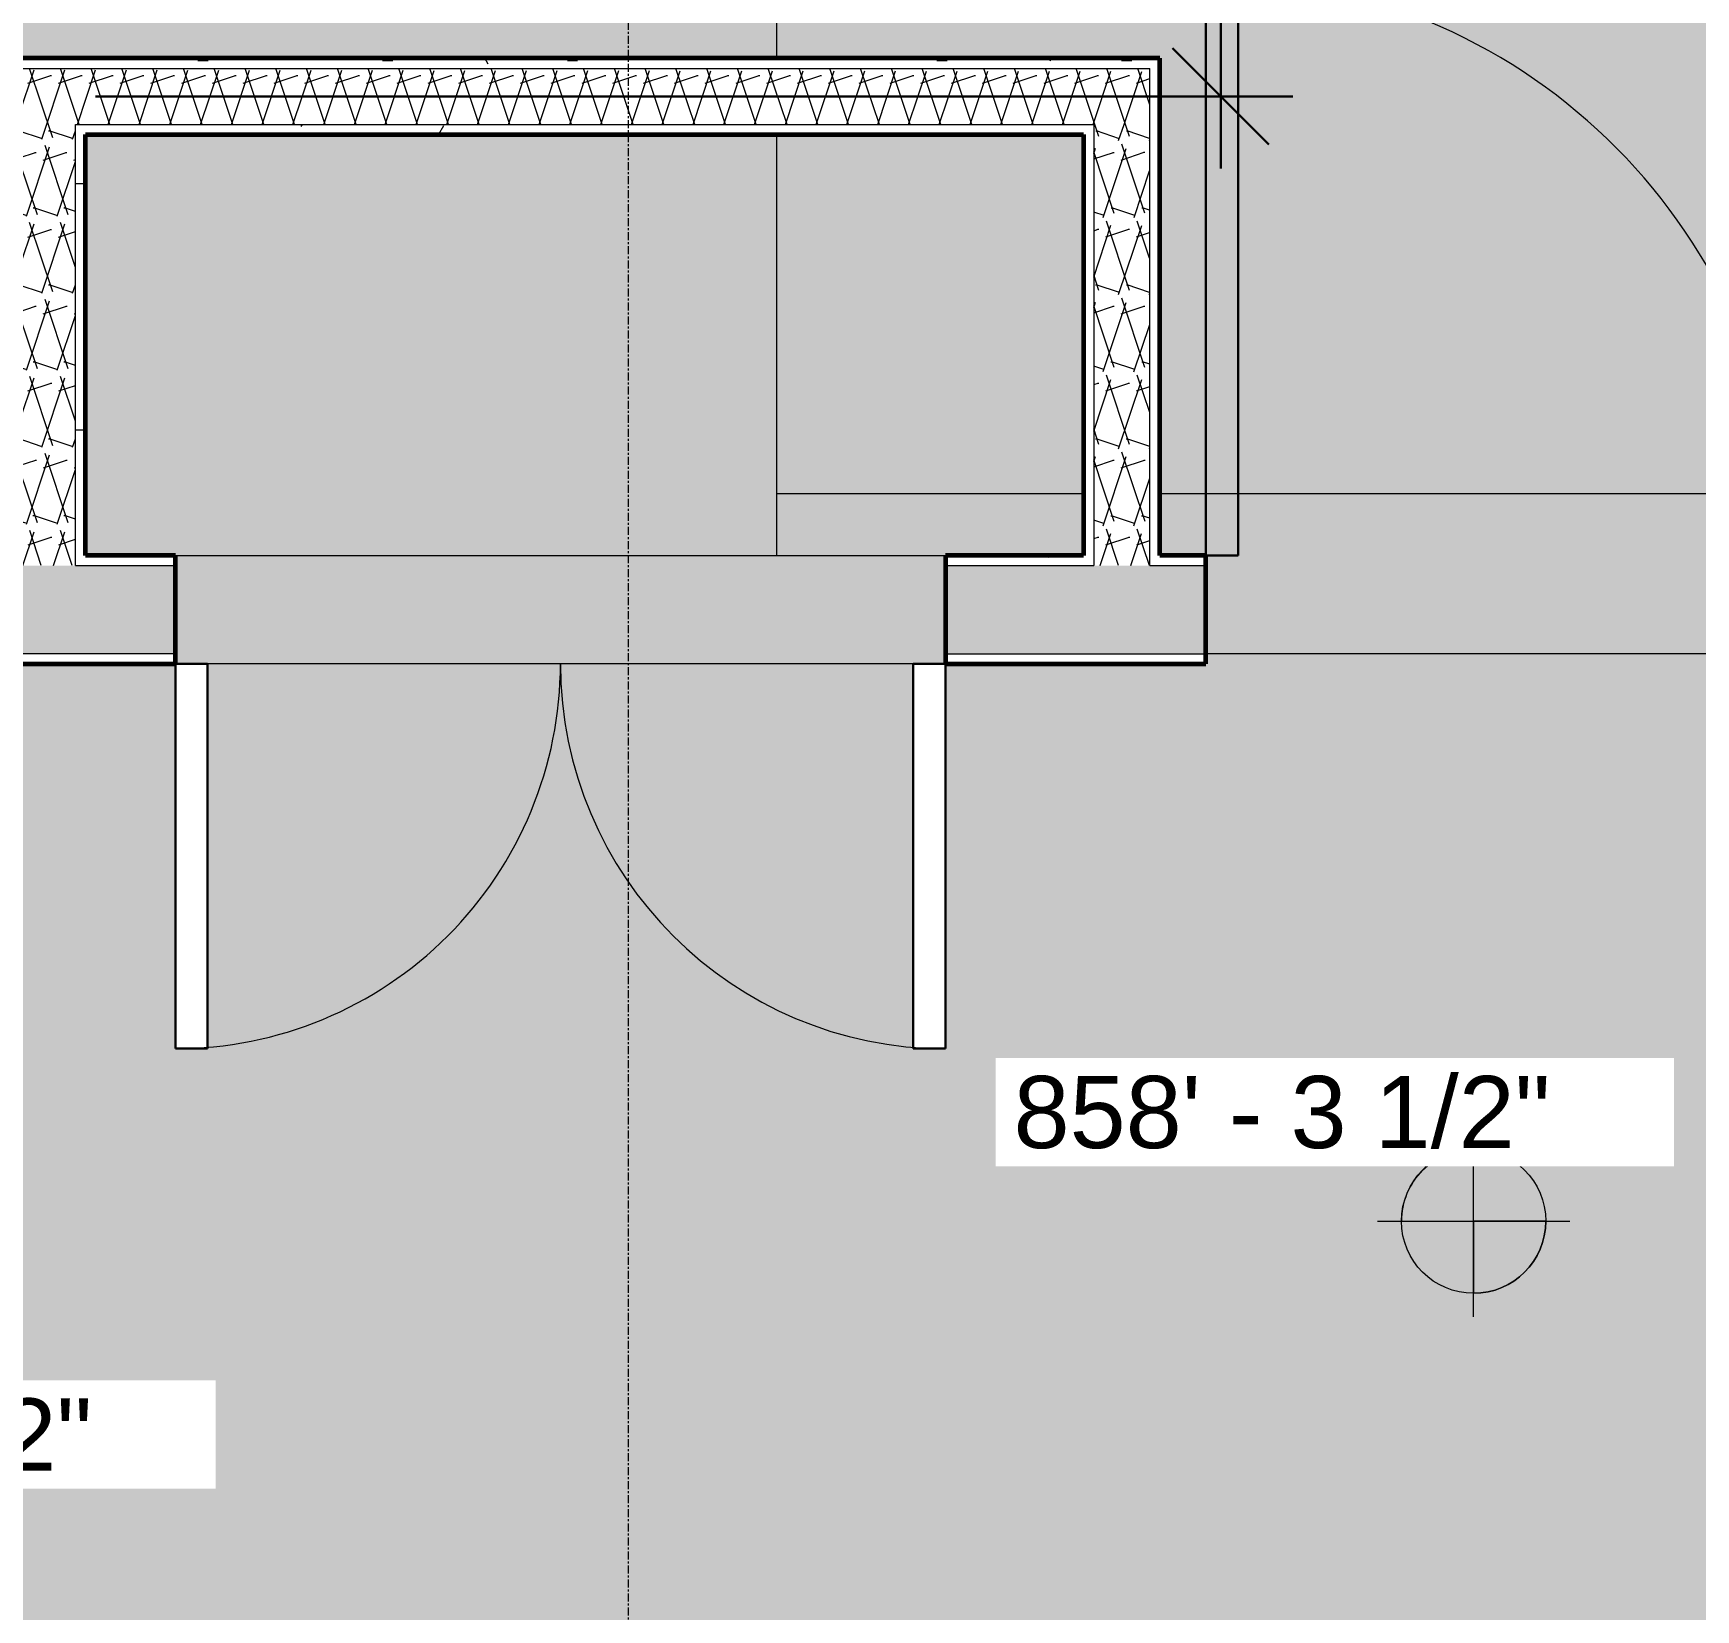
# Model space of a CAD drawing. Header units: inches. Extents: x -3276 to -1817, y 8217 to 9015.
# Drawn here: x -2470.5 to -2366.8, y 8633 to 8731.3 of the extents above; entities that cross this region are included whole.
import ezdxf

# ---------------------------------------------------------------- set-up
doc = ezdxf.new("R2010")
doc.units = ezdxf.units.IN
doc.header["$MEASUREMENT"] = 0
doc.linetypes.add('Grid Line 1_2_', pattern=[0.8749999999999999, 0.4999999999999999, -0.125, 0.125, -0.125])
for name, color, linetype, lineweight in [('A-ANNO-DIMS-1', 211, 'Continuous', 30), ('A-DOOR', 31, 'Continuous', 18), ('A-DOOR-1', 31, 'Continuous', 30), ('A-DOOR-2', 31, 'Continuous', 9), ('A-FLOR', 192, 'Continuous', 18), ('A-WALL', 113, 'Continuous', 18), ('A-WALL-PATT-1', 111, 'Continuous', 9), ('G-ANNO-DIMS', 111, 'Continuous', 9), ('I-WALL', 2, 'Continuous', 18), ('I-WALL-1', 2, 'Continuous', 60), ('S-FNDN', 32, 'Continuous', 18), ('S-GRID-1', 1, 'Grid Line 1_2_', 9)]:
    doc.layers.add(name, color=color, linetype=linetype, lineweight=lineweight)
doc.styles.add('Arial_2', font='arial.ttf', dxfattribs={"height": 4.5})
doc.styles.add('Century Gothic_B', font='GOTHICB.TTF', dxfattribs={"height": 4.499999999999996})
doc.dimstyles.new('OD__1__Tol__', dxfattribs={"dimscale": 12, "dimtxt": 4.698757213728865, "dimasz": 0.5, "dimexe": 0.375, "dimexo": 0.2500000000000001, "dimgap": 0.06250000000000001, "dimtad": 1, "dimdec": 0, "dimzin": 3, "dimdsep": 46, "dimlunit": 4, "dimtxsty": 'Century Gothic_B', "dimblk1": 'OBLIQUE', "dimblk2": 'OBLIQUE', "dimsah": 1, "dimcen": 0.09, "dimdle": 0.375, "dimazin": 0, "dimtfac": 1, "dimtdec": 4, "dimtix": 1, "dimtmove": 0, "dimatfit": 3, "dimfxl": 1, "dimtvp": 1, "dimtfill": 1, "dimfrac": 2, "dimtolj": 1, "dimtzin": 0, "dimlwd": 30, "dimlwe": 30, "dimarcsym": 2})
pattern_1 = [(0, (6095.316, 6095.316), (15.36, 3.84), [0.634, -10.886, 0.634, -10.886, -61.44]), (0, (6095.316, 6095.316), (15.36, 3.84), [-23.04, 0.634, -22.406, 0.634, -10.886, -26.88]), (0, (6095.316, 6095.316), (15.36, 3.84), [-57.6, 0.634, -7.046, 0.634, -18.566]), (120, (6101.076, 6097.236), (-11.00553755053224, 11.38215020212898), [0.6339999999999999, -10.886, 0.6339999999999999, -10.886, -61.43999999999999]), (120, (6101.076, 6097.236), (-11.00553755053224, 11.38215020212898), [-23.04, 0.6339999999999999, -22.406, 0.6339999999999999, -10.886, -26.88]), (120, (6101.076, 6097.236), (-11.00553755053224, 11.38215020212898), [-57.59999999999999, 0.6339999999999999, -7.045999999999999, 0.6339999999999999, -18.566]), (240, (6102.996, 6104.916), (-4.354462449467752, -15.22215020212898), [0.634, -10.886, 0.634, -10.886, -61.44]), (240, (6102.996, 6104.916), (-4.354462449467752, -15.22215020212898), [-23.04, 0.634, -22.406, 0.634, -10.886, -26.88]), (240, (6102.996, 6104.916), (-4.354462449467752, -15.22215020212898), [-57.6, 0.634, -7.046, 0.634, -18.566])]
pattern_2 = [(161.57, (6095.556, 6095.556), (-1.920451243170269, 0.0001503521435954891), [0, -13.661, 1.517, 0]), (18.43, (6095.076, 6095.556), (-1.920451243170269, -0.0001503521435952671), [0, -13.661, 1.517, 0]), (108.43, (6095.556, 6095.556), (0.9599690737280706, -4.800736649461796), [4.552999999999999, -10.625]), (71.57, (6095.076, 6095.556), (0.9599690737280713, 4.800736649461796), [4.553, -10.625])]

# ---------------------------------------------------------------- blocks, each defined once
blk = doc.blocks.new('Door-Double-Flush_Panel - 2-2321893-FLOOR PLAN - 1ST FLOOR')
at = {"layer": 'A-DOOR-1'}
for p, q in [((-22.00000000000009, -3.375000000000095), (-24.00000000000009, -3.375000000000095)), ((-24.00000000000009, -3.375000000000095), (-24.00000000000004, -27.37500000000009)), ((-22.00000000000004, -27.37500000000009), (-22.00000000000009, -3.375000000000095)), ((21.9999999999999, -3.375000000000095), (23.9999999999999, -3.375000000000095)), ((21.99999999999986, -27.37500000000009), (21.9999999999999, -3.375000000000095)), ((23.9999999999999, -3.375000000000095), (23.99999999999986, -27.37500000000009)), ((-24.00000000000004, -27.37500000000009), (-22.00000000000004, -27.37500000000009)), ((23.99999999999986, -27.37500000000009), (21.99999999999986, -27.37500000000009))]:
    blk.add_line(p, q, dxfattribs=at)
at = {"layer": 'A-DOOR-2'}
for centre, radius, start, end in [((-24.00000000000009, -3.375000000000097), 23.99999999999998, 270.0000000000001, 4.071109992273301e-13), ((23.9999999999999, -3.375000000000097), 24.00000000000002, 179.9999999999996, 269.9999999999992)]:
    blk.add_arc(centre, radius, start, end, dxfattribs=at)
blk = doc.blocks.new('Single-Flush - GARAGE-1964981-FLOOR PLAN - 1ST FLOOR')
at = {"layer": 'A-DOOR-1'}
for p, q in [((16, -3.37499999999978), (16, -39.38609708243906)), ((18.00000000000094, -3.37499999999978), (16, -3.37499999999978)), ((18.00000000000094, -3.37499999999978), (18.00000000000094, -39.38609708243906)), ((18.00000000000094, -39.38609708243906), (16, -39.38609708243906))]:
    blk.add_line(p, q, dxfattribs=at)
at = {"layer": 'A-DOOR-2'}
blk.add_arc((18.00000000000094, -3.374999999999581), 36.06659275674493, 179.9999999999998, 266.8211477580812, dxfattribs=at)
blk = doc.blocks.new('Spot Elevations - Spot Elevation - Target Filled-49714-FLOOR PLAN - 1ST FLOOR')
at = {"layer": 'G-ANNO-DIMS'}
h = blk.add_hatch(color=256, dxfattribs=at)
edge = h.paths.add_edge_path(flags=0)
edge.add_line((1.249000902703301e-16, 0), (-0.09374999999999985, 0))
edge.add_arc((5.724587470723462e-16, -3.434752482434078e-16), 0.09375000000000037, 90.00000000000063, 180.0000000000002, ccw=False)
edge.add_line((1.249000902703301e-16, 0.09375000000000007), (1.249000902703301e-16, 0))
h = blk.add_hatch(color=256, dxfattribs=at)
edge = h.paths.add_edge_path(flags=0)
edge.add_line((1.249000902703301e-16, 0), (0.09375000000000029, 0))
edge.add_arc((2.289834988289385e-16, 6.245004513516504e-17), 0.09374999999999996, 269.99999999999955, 359.99999999999966, ccw=False)
edge.add_line((1.249000902703301e-16, -0.09375), (1.249000902703301e-16, 0))
for p, q in [((-2.706168622523819e-16, 0.1243846875261664), (-2.706168622523819e-16, -0.125)), ((1.249000902703301e-16, 0), (1.249000902703301e-16, 0.09375000000000007)), ((0.1250000000000001, 7.067913962433002e-16), (-0.1249999999999998, 7.067913962433002e-16)), ((-0.09374999999999985, 0), (1.249000902703301e-16, 0)), ((1.249000902703301e-16, 0), (1.249000902703301e-16, -0.09375)), ((0.09375000000000029, 0), (1.249000902703301e-16, 0))]:
    blk.add_line(p, q, dxfattribs=at)
blk.add_circle((1.249000902703301e-16, 0), 0.09375000000000007, dxfattribs=at)
for centre, radius, start, end in [((5.724587470723462e-16, -3.434752482434078e-16), 0.09375000000000037, 90.00000000000026, 179.9999999999999), ((2.289834988289385e-16, 6.245004513516504e-17), 0.09374999999999996, 269.9999999999992, 359.9999999999993)]:
    blk.add_arc(centre, radius, start, end, dxfattribs=at)
blk = doc.blocks.new('_Oblique')
at = {"color": 0, "linetype": 'ByBlock', "lineweight": -2}
blk.add_line((-0.5, -0.5), (0.5, 0.5), dxfattribs=at)
blk = doc.blocks.new('DIMBLOCK27-FLOOR PLAN - 1ST FLOOR')
at = {"layer": 'A-ANNO-DIMS-1', "color": 0, "lineweight": 30, "transparency": 16777216}
for p, q in [((-2396.415144190252, 8722.819381505367), (-2396.415144190252, 8874.319381505391)), ((-2397.65778487737, 8869.819381505391), (-2391.915144190252, 8869.819381505391)), ((-2466.586683847666, 8727.319381505367), (-2391.915144190252, 8727.319381505367))]:
    blk.add_line(p, q, dxfattribs=at)
at = {"layer": 'Defpoints', "color": 0, "transparency": 16777216}
for p in [(-2400.65778487737, 8869.819381505391), (-2396.415144190252, 8869.819381505391), (-2469.586683847666, 8727.319381505367)]:
    blk.add_point(p, dxfattribs=at)
at = {"layer": 'A-ANNO-DIMS-1', "color": 0, "lineweight": 30, "transparency": 16777216, "xscale": 5.999999999999999, "yscale": 5.999999999999999, "zscale": 5.999999999999999}
for p, rotation in [((-2396.415144190252, 8869.819381505391), 90), ((-2396.415144190252, 8727.319381505367), 270)]:
    blk.add_blockref('_Oblique', p, dxfattribs=dict(at, rotation=rotation))
at = {"layer": 'A-ANNO-DIMS-1', "color": 0, "transparency": 16777216, "insert": (-2399.415144206882, 8798.569381505378), "char_height": 4.499999999999996, "attachment_point": 5, "rotation": 90, "style": 'Century Gothic_B', "bg_fill": 3, "box_fill_scale": 1.25, "bg_fill_color": 256, "bg_fill_true_color": 13158600, "bg_fill_transparency": 0}
blk.add_mtext('\\A1;11\'-11"', dxfattribs=at)

msp = doc.modelspace()

# ---------------------------------------------------------------- hatches: boundary and pattern name
at = {"layer": 'A-FLOR'}
h = msp.add_hatch(color=256, dxfattribs=at)
h.paths.add_polyline_path([(-2424.086683847673, 8698.694381505366), (-2424.086683847673, 8724.944381505366), (-2467.211683847673, 8724.944381505366), (-2467.211683847675, 8698.694381505366), (-2461.586683847675, 8698.694381505366)], flags=0)
h.paths.add_polyline_path([(-2476.402656069894, 8698.694381505366), (-2471.961683847675, 8698.694381505366), (-2471.961683847675, 8724.944381505366), (-2495.211683847674, 8724.944381505366), (-2495.211683847674, 8698.694381505367), (-2492.378385406927, 8698.694381505366)], flags=0)
h.paths.add_polyline_path([(-2476.087863635082, 8701.319381505396), (-2494.087863635082, 8701.319381505396), (-2494.087863635082, 8719.319381505396), (-2476.087863635082, 8719.319381505396), (-2476.087863635082, 8702.56938150536)], flags=0)
h.paths.add_polyline_path([(-2474.336683847673, 8729.694381505366), (-2424.086683847673, 8729.69438150537), (-2424.086683847673, 8869.819381505391), (-2467.211683847674, 8869.81938150539), (-2467.211683847674, 8844.569381505378), (-2467.336683847674, 8844.569381505378), (-2467.336683847674, 8839.819381505376), (-2495.211683847674, 8839.819381505376), (-2495.211683847674, 8729.694381505366), (-2476.02115114725, 8729.694381505366)], flags=0)
h.paths.add_polyline_path([(-2487.409820275259, 8844.569381505376), (-2471.961683847675, 8844.569381505378), (-2471.961683847675, 8869.81938150539), (-2495.211683847674, 8869.81938150539), (-2495.211683847674, 8844.569381505382), (-2492.378385406927, 8844.569381505376)], flags=0)
h.paths.add_polyline_path([(-2485.461354391045, 8847.848338295138), (-2494.087863635083, 8847.848338295138), (-2494.087863635083, 8865.848338295138), (-2476.087863635083, 8865.848338295138), (-2476.087863635083, 8847.848338295138)], flags=0)
msp.add_hatch(color=256, dxfattribs=at).paths.add_polyline_path([(-2419.728295859132, 8602.944381505366), (-2387.211683847742, 8602.944381505366), (-2387.211683847742, 8623.81938150539), (-2386.434229849024, 8623.81938150539), (-2386.434229849024, 8624.006881505391), (-2386.184229849025, 8624.006881505391), (-2386.184229849025, 8624.81938150539), (-2381.184229849025, 8624.81938150539), (-2381.184229849025, 8624.006881505391), (-2344.434229849024, 8624.006881505391), (-2344.434229849024, 8623.81938150539), (-2339.961683847745, 8623.81938150539), (-2339.961683847745, 8626.569381505391), (-2335.58668384774, 8626.569381505391), (-2335.58668384774, 8630.569381505355), (-2332.336683847742, 8630.569381505355), (-2332.336683847742, 8631.08438150539), (-2332.961683847742, 8631.08438150539), (-2332.961683847742, 8633.33438150539), (-2332.336683847742, 8633.33438150539), (-2332.336683847742, 8650.08438150539), (-2332.961683847742, 8650.08438150539), (-2332.961683847742, 8652.33438150539), (-2332.336683847742, 8652.33438150539), (-2332.336683847742, 8686.95938150539), (-2332.961683847742, 8686.95938150539), (-2332.961683847742, 8689.20938150539), (-2332.336683847742, 8689.20938150539), (-2332.336683847742, 8691.944381505362), (-2361.336683847673, 8691.944381505362), (-2361.336683847673, 8692.569381505364), (-2397.336683847673, 8692.569381505364), (-2397.336683847673, 8691.944381505364), (-2413.586683847675, 8691.944381505367), (-2413.586683847674, 8667.944381505366), (-2415.586683847675, 8667.944381505366), (-2415.586683847675, 8691.944381505364), (-2459.586683847674, 8691.944381505364), (-2459.586683847673, 8667.944381505367), (-2461.586683847675, 8667.944381505367), (-2461.586683847675, 8691.944381505367), (-2503.461683847674, 8691.944381505367), (-2503.461683847674, 8623.81938150539), (-2435.899183847674, 8623.81938150539), (-2435.894183847739, 8630.00688150539), (-2430.774183847674, 8630.00688150539), (-2430.774183847674, 8623.81938150539), (-2429.211683847742, 8623.81938150539), (-2429.211683847743, 8602.944381505366), (-2428.809557052607, 8602.944381505366)], flags=0)
at = {"layer": 'A-WALL-PATT-1'}
h = msp.add_hatch(dxfattribs=at)
h.set_pattern_fill('FP_3', color=256, style=0, pattern_type=2)
h.set_pattern_definition(pattern_1)
h.paths.add_polyline_path([(-2492.378385406927, 8729.069381505367), (-2467.836683847675, 8729.069381505367), (-2467.836683847675, 8729.694381505367), (-2495.211683847674, 8729.694381505366), (-2495.211683847674, 8729.069381505367)], flags=0)
h = msp.add_hatch(dxfattribs=at)
h.set_pattern_fill('FP_4', color=256, style=0, pattern_type=2)
h.set_pattern_definition(pattern_2)
h.paths.add_polyline_path([(-2471.321802895293, 8698.069381505366), (-2467.836683847675, 8698.069381505366), (-2467.836683847675, 8729.069381505367), (-2471.336683847675, 8729.069381505367), (-2471.336683847675, 8698.069381505366)], flags=0)
h = msp.add_hatch(dxfattribs=at)
h.set_pattern_fill('FP_3', color=256, style=0, pattern_type=2)
h.set_pattern_definition(pattern_1)
h.paths.add_polyline_path([(-2467.836683847675, 8698.694381505366), (-2467.211683847675, 8698.694381505366), (-2467.211683847674, 8725.569381505366), (-2467.836683847673, 8725.569381505366), (-2467.836683847675, 8702.56938150536)], flags=0)
h.paths.add_polyline_path([(-2467.211683847674, 8729.069381505367), (-2467.211683847674, 8729.69438150537), (-2467.836683847675, 8729.69438150537), (-2467.836683847675, 8729.069381505367)], flags=0)
h = msp.add_hatch(dxfattribs=at)
h.set_pattern_fill('FP_4', color=256, style=0, pattern_type=2)
h.set_pattern_definition(pattern_2)
h.paths.add_polyline_path([(-2404.336683847675, 8725.569381505366), (-2400.836683847675, 8725.569381505366), (-2400.836683847675, 8729.069381505367), (-2467.836683847675, 8729.069381505367), (-2467.836683847675, 8725.569381505367), (-2419.728295859132, 8725.569381505366)], flags=0)
h = msp.add_hatch(dxfattribs=at)
h.set_pattern_fill('FP_3', color=256, style=0, pattern_type=2)
h.set_pattern_definition(pattern_1)
h.paths.add_polyline_path([(-2400.211683847675, 8729.069381505367), (-2400.211683847675, 8729.69438150537), (-2467.211683847674, 8729.69438150537), (-2467.211683847674, 8729.069381505367), (-2400.836683847675, 8729.069381505367)], flags=0)
h = msp.add_hatch(dxfattribs=at)
h.set_pattern_fill('FP_3', color=256, style=0, pattern_type=2)
h.set_pattern_definition(pattern_1)
h.paths.add_polyline_path([(-2404.961683847675, 8724.944381505366), (-2404.336683847675, 8724.944381505366), (-2404.336683847675, 8725.569381505366), (-2467.211683847547, 8725.569381505366), (-2467.211683847674, 8724.944381505366), (-2419.728295859132, 8724.944381505366)], flags=0)
h = msp.add_hatch(dxfattribs=at)
h.set_pattern_fill('FP_4', color=256, style=0, pattern_type=2)
h.set_pattern_definition(pattern_2)
h.paths.add_polyline_path([(-2404.336683847675, 8698.069381505366), (-2400.836683847675, 8698.069381505366), (-2400.851564800056, 8725.569381505366), (-2404.336683847675, 8725.569381505366), (-2404.336683847675, 8698.694381505362)], flags=0)
h = msp.add_hatch(dxfattribs=at)
h.set_pattern_fill('FP_4', color=256, style=0, pattern_type=2)
h.set_pattern_definition(pattern_2)
h.paths.add_polyline_path([(-2335.586683847741, 8692.569381505364), (-2331.586683847742, 8692.569381505364), (-2331.586683847742, 8698.069381505366), (-2361.336683847673, 8698.069381505366), (-2361.336683847673, 8692.569381505364), (-2347.078206311338, 8692.569381505364)], flags=0)
h.paths.add_polyline_path([(-2496.586683847674, 8692.569381505364), (-2461.586683847675, 8692.569381505364), (-2461.586683847675, 8698.069381505366), (-2502.086683847674, 8698.069381505366), (-2502.086683847674, 8692.569381505367)], flags=0)
h.paths.add_polyline_path([(-2400.836683847675, 8692.569381505364), (-2397.336683847673, 8692.569381505364), (-2397.336683847673, 8698.069381505366), (-2413.586683847675, 8698.069381505366), (-2413.586683847675, 8692.569381505364), (-2404.336683847675, 8692.569381505364)], flags=0)
h = msp.add_hatch(dxfattribs=at)
h.set_pattern_fill('FP_3', color=256, style=0, pattern_type=2)
h.set_pattern_definition(pattern_1)
h.paths.add_polyline_path([(-2328.915683924389, 8698.069381505362), (-2324.836683847742, 8698.069381505366), (-2324.836683847742, 8698.694381505362), (-2361.336683847673, 8698.694381505362), (-2361.336683847673, 8698.069381505366), (-2331.586683847742, 8698.069381505366)], flags=0)
h.paths.add_polyline_path([(-2400.211683847675, 8698.069381505366), (-2397.336683847673, 8698.069381505366), (-2397.336683847673, 8698.694381505364), (-2400.836683847675, 8698.694381505364), (-2400.836683847675, 8698.069381505366)], flags=0)
h.paths.add_polyline_path([(-2413.586683847675, 8698.069381505366), (-2404.336683847675, 8698.069381505366), (-2404.336683847675, 8698.694381505364), (-2413.586683847675, 8698.694381505362)], flags=0)
h.paths.add_polyline_path([(-2467.211683847675, 8698.069381505366), (-2461.586683847675, 8698.069381505366), (-2461.586683847675, 8698.694381505367), (-2467.836683847675, 8698.694381505366), (-2467.836683847675, 8698.069381505366)], flags=0)
h.paths.add_polyline_path([(-2476.087863635082, 8698.069381505366), (-2471.336683847675, 8698.069381505366), (-2471.336683847675, 8698.694381505366), (-2495.836683847674, 8698.694381505367), (-2495.836683847674, 8698.069381505366), (-2476.410347701399, 8698.069381505366)], flags=0)
h = msp.add_hatch(dxfattribs=at)
h.set_pattern_fill('FP_3', color=256, style=0, pattern_type=2)
h.set_pattern_definition(pattern_1)
h.paths.add_polyline_path([(-2332.336683847742, 8691.944381505362), (-2332.336683847744, 8692.569381505362), (-2361.336683847673, 8692.569381505364), (-2361.336683847673, 8691.944381505362), (-2332.835547484106, 8691.944381505362)], flags=0)
h.paths.add_polyline_path([(-2397.336683847673, 8691.944381505364), (-2397.336683847673, 8692.569381505364), (-2413.586683847675, 8692.569381505364), (-2413.586683847675, 8691.944381505367), (-2400.836683847674, 8691.944381505364)], flags=0)
h.paths.add_polyline_path([(-2502.086683847674, 8691.944381505366), (-2461.586683847768, 8691.944381505367), (-2461.586683847675, 8692.569381505364), (-2502.836683847674, 8692.569381505364), (-2502.836683847674, 8691.944381505366), (-2502.711683847675, 8691.944381505366)], flags=0)
at = {"layer": 'I-WALL'}
msp.add_hatch(color=256, dxfattribs=at).paths.add_polyline_path([(-2414.637820211311, 8691.944381505364), (-2413.586683847675, 8691.944381505364), (-2413.586683847675, 8698.694381505366), (-2461.586683847675, 8698.694381505366), (-2461.586683847675, 8691.944381505364), (-2415.586683847675, 8691.944381505364)], flags=0)
at = {"layer": 'S-FNDN'}
h = msp.add_hatch(color=256, dxfattribs=at)
h.paths.add_polyline_path([(-2424.086683847673, 8702.56938150536), (-2404.961683847675, 8702.56938150536), (-2404.961683847675, 8724.944381505366), (-2424.086683847673, 8724.944381505366), (-2424.086683847673, 8705.378089029633)], flags=0)
h.paths.add_polyline_path([(-2324.086683847742, 8702.569381505362), (-2324.086683847742, 8703.194381505367), (-2214.71168384767, 8703.194381505367), (-2214.71168384767, 8706.94438150539), (-2056.711683847674, 8706.944381505367), (-2056.711683847674, 8731.319381505362), (-2042.336683847668, 8731.319381505376), (-2042.336683847672, 8837.819381505376), (-2056.711683847674, 8837.819381505375), (-2056.711683847674, 8862.19438150539), (-2214.71168384767, 8862.19438150539), (-2214.71168384767, 8866.569381505393), (-2424.086683847673, 8866.569381505391), (-2424.086683847673, 8729.69438150537), (-2400.211683847675, 8729.69438150537), (-2400.211683847675, 8702.56938150536), (-2325.586683847742, 8702.569381505362)], flags=0)
h.paths.add_polyline_path([(-2059.063246347674, 8729.038131505376), (-2061.247490990282, 8729.038131505378), (-2061.247490990282, 8730.038131505378), (-2058.414482040048, 8730.038131505376), (-2058.414482040048, 8729.038131505376)], flags=0)
h.paths.add_polyline_path([(-2059.063246347674, 8730.319381505376), (-2059.063246347673, 8838.819381505376), (-2057.063246347673, 8838.819381505376), (-2057.063246347673, 8730.319381505376), (-2058.414482040048, 8730.319381505376)], flags=0)
h.paths.add_polyline_path([(-2059.063246347673, 8839.100631505378), (-2061.247490990281, 8839.100631505378), (-2061.247490990281, 8840.100631505378), (-2058.414482040047, 8840.100631505378), (-2058.414482040047, 8839.100631505378)], flags=0)
h = msp.add_hatch(color=256, dxfattribs=at)
h.paths.add_polyline_path([(-2387.211683847742, 8692.569381505364), (-2361.336683847673, 8692.569381505364), (-2361.336683847673, 8698.694381505362), (-2335.586683847741, 8698.694381505362), (-2335.586683847741, 8702.569381505362), (-2400.211683847675, 8702.56938150536), (-2400.211683847675, 8698.694381505364), (-2397.336683847673, 8698.694381505364), (-2397.336683847673, 8692.569381505364)], flags=0)
h.paths.add_polyline_path([(-2409.336683847677, 8698.694381505364), (-2404.961683847675, 8698.694381505364), (-2404.961683847675, 8702.56938150536), (-2424.086683847673, 8702.56938150536), (-2424.086683847673, 8698.694381505366), (-2413.586683847675, 8698.694381505366)], flags=0)

# ---------------------------------------------------------------- linework, layer by layer
at = {"layer": 'A-FLOR'}
for p, q in [((-2424.086683847665, 8729.694381505366), (-2424.086683847665, 8869.819381505387)), ((-2424.086683847665, 8698.694381505362), (-2424.086683847665, 8724.944381505364)), ((-2361.336683847664, 8692.569381505362), (-2397.336683847664, 8692.569381505362))]:
    msp.add_line(p, q, dxfattribs=at)
at = {"layer": 'A-WALL'}
for p, q in [((-2496.586683847665, 8729.069381505364), (-2400.836683847666, 8729.069381505364)), ((-2400.836683847666, 8698.069381505362), (-2400.836683847666, 8729.069381505364)), ((-2467.836683847666, 8725.569381505366), (-2404.336683847665, 8725.569381505364)), ((-2467.836683847666, 8698.069381505364), (-2467.836683847666, 8725.569381505366)), ((-2404.336683847665, 8725.569381505364), (-2404.336683847665, 8698.069381505362)), ((-2467.836683847666, 8698.069381505364), (-2461.586683847666, 8698.069381505364)), ((-2413.586683847666, 8698.069381505362), (-2404.336683847665, 8698.069381505362)), ((-2400.836683847665, 8698.069381505362), (-2397.336683847664, 8698.069381505362)), ((-2461.586683847665, 8692.569381505364), (-2502.836683847665, 8692.569381505366)), ((-2413.586683847666, 8692.569381505364), (-2397.336683847664, 8692.569381505364))]:
    msp.add_line(p, q, dxfattribs=at)
at = {"layer": 'I-WALL'}
for p, q in [((-2461.586683847665, 8698.694381505364), (-2413.586683847666, 8698.694381505362)), ((-2415.586683847665, 8691.944381505362), (-2459.586683847665, 8691.944381505364))]:
    msp.add_line(p, q, dxfattribs=at)
at = {"layer": 'I-WALL-1'}
for p, q in [((-2400.211683847665, 8729.694381505364), (-2495.211683847665, 8729.694381505364)), ((-2400.211683847665, 8698.694381505362), (-2400.211683847665, 8729.694381505364)), ((-2467.211683847666, 8724.944381505366), (-2404.961683847666, 8724.944381505364)), ((-2467.211683847666, 8698.694381505364), (-2467.211683847666, 8724.944381505366)), ((-2404.961683847666, 8724.944381505364), (-2404.961683847666, 8698.694381505362)), ((-2461.586683847666, 8698.694381505364), (-2467.211683847666, 8698.694381505366)), ((-2461.586683847666, 8691.944381505364), (-2461.586683847666, 8698.694381505364)), ((-2404.961683847666, 8698.694381505362), (-2413.586683847666, 8698.694381505362)), ((-2413.586683847666, 8698.694381505362), (-2413.586683847666, 8691.944381505362)), ((-2397.336683847664, 8698.694381505362), (-2400.211683847666, 8698.694381505362)), ((-2397.336683847664, 8691.944381505362), (-2397.336683847664, 8698.694381505362)), ((-2503.461683847665, 8691.944381505366), (-2461.586683847666, 8691.944381505364)), ((-2413.586683847666, 8691.944381505362), (-2397.336683847664, 8691.944381505362))]:
    msp.add_line(p, q, dxfattribs=at)
at = {"layer": 'S-FNDN'}
for p, q in [((-2424.086683847665, 8702.569381505391), (-2404.961683847666, 8702.569381505391)), ((-2400.211683847665, 8702.569381505391), (-2324.086683847734, 8702.569381505364))]:
    msp.add_line(p, q, dxfattribs=at)
at = {"layer": 'S-GRID-1'}
msp.add_line((-2433.336683847666, 8289.597217687256), (-2433.336683847667, 8978.717970084557), dxfattribs=at)

# ---------------------------------------------------------------- block references
at = {"layer": 'A-DOOR', "rotation": 180}
msp.add_blockref('Single-Flush - GARAGE-1964981-FLOOR PLAN - 1ST FLOOR', (-2379.336683847664, 8695.319381505362), dxfattribs=at)
at = {"layer": 'A-DOOR'}
msp.add_blockref('Door-Double-Flush_Panel - 2-2321893-FLOOR PLAN - 1ST FLOOR', (-2437.586683847665, 8695.319381505364), dxfattribs=at)
at = {"layer": 'G-ANNO-DIMS', "xscale": 47.99999999999997, "yscale": 47.99999999999997, "zscale": 47.99999999999997, "rotation": 180}
msp.add_blockref('Spot Elevations - Spot Elevation - Target Filled-49714-FLOOR PLAN - 1ST FLOOR', (-2380.644436407015, 8657.188471784219), dxfattribs=at)

# ---------------------------------------------------------------- next in the draw order: texts
at = {"layer": 'G-ANNO-DIMS', "char_height": 4.5, "width": 40.05279770444762, "attachment_point": 1, "line_spacing_factor": 0.9417779076525876, "style": 'Arial_2', "bg_fill": 3, "box_fill_scale": 1.25, "bg_fill_color": 256, "bg_fill_true_color": 13158600, "bg_fill_transparency": 0}
for insert in [(-2409.333102117203, 8666.24240533185), (-2500.262867636283, 8646.1346716456)]:
    msp.add_mtext('858\' - 3 1/2"', dxfattribs=dict(at, insert=insert))

# ---------------------------------------------------------------- next in the draw order: dimensions: what is measured, and where the dimension line sits
at = {"layer": 'A-ANNO-DIMS-1'}
dim = msp.add_linear_dim(base=(-2396.415144190252, 8869.819381505391), p1=(-2469.586683847665, 8727.319381505364), p2=(-2400.657784877369, 8869.819381505387), angle=89.99999999999991, dimstyle='OD__1__Tol__', override={"dimpost": '<>', "dimfxl": 158.2954298558997}, dxfattribs=at)
dim.commit()
dim.dimension.update_dxf_attribs({"geometry": 'DIMBLOCK27-FLOOR PLAN - 1ST FLOOR', "text_midpoint": (-2399.415144206882, 8798.569381505378)})

doc.saveas('drawing.dxf')
